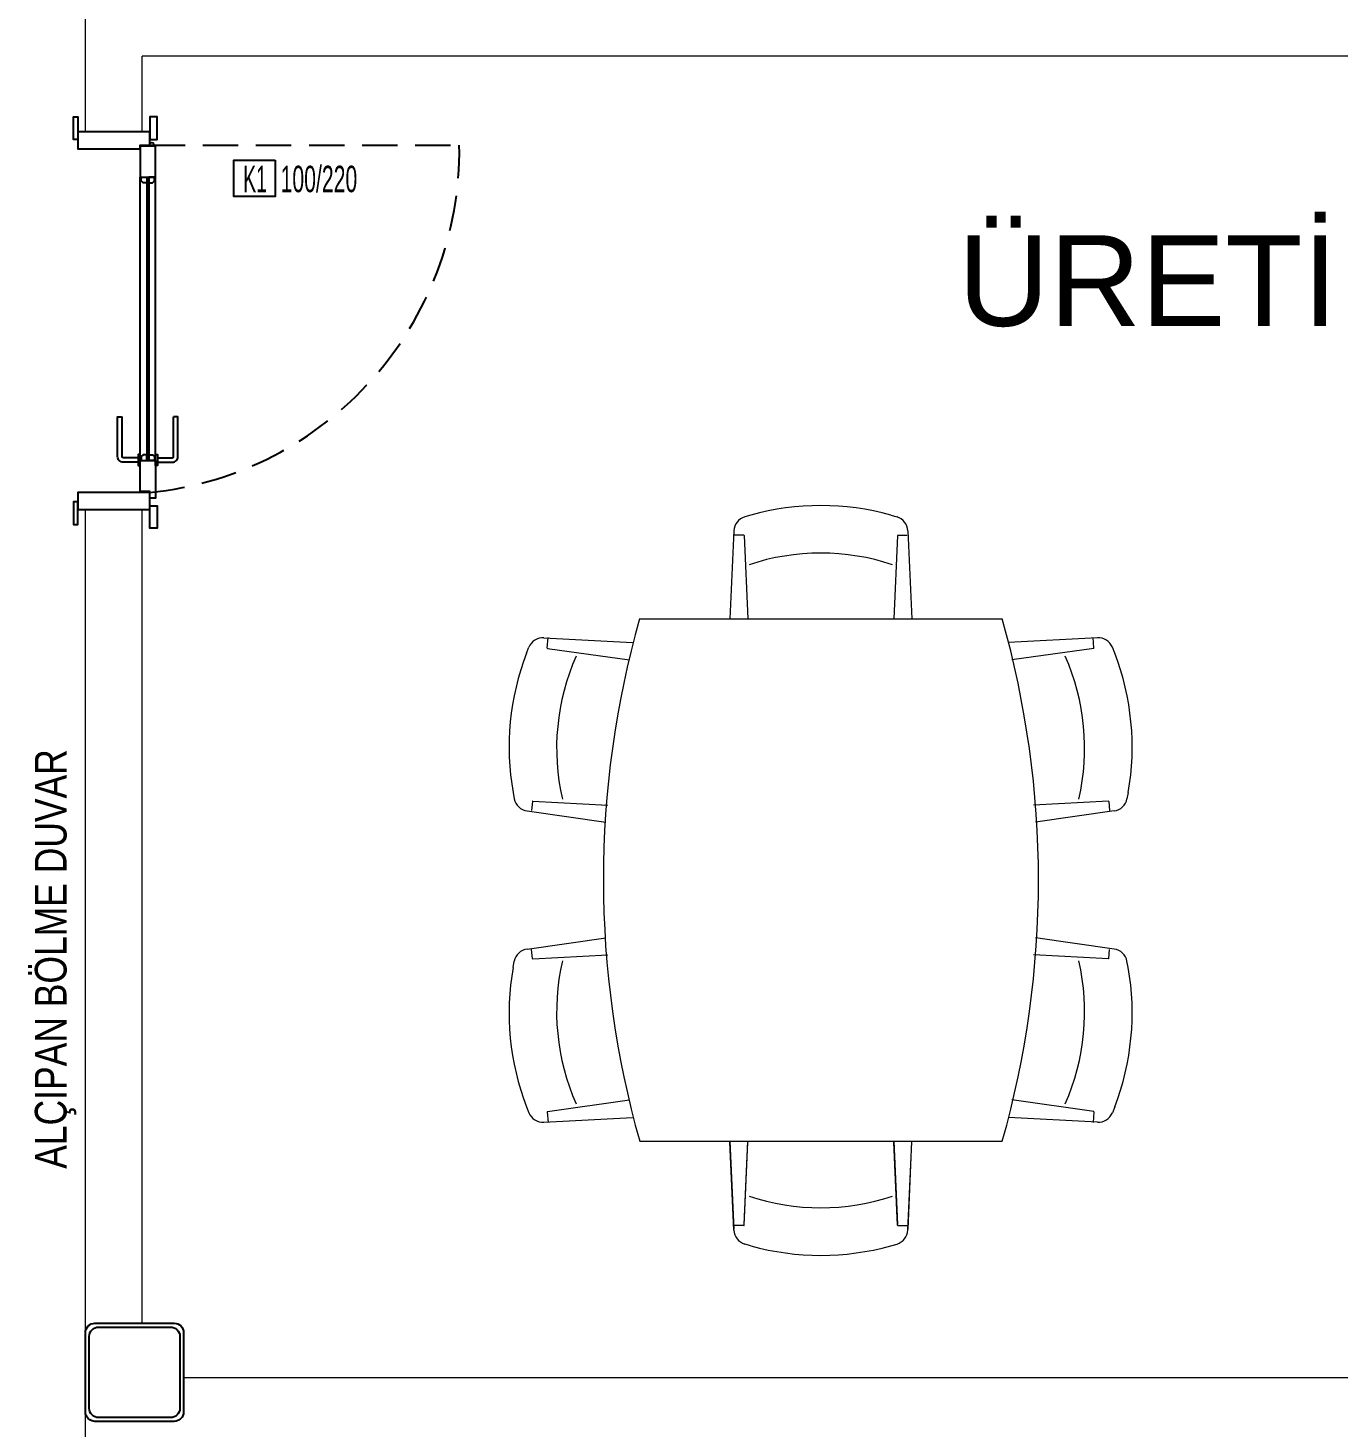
# Model space of a CAD drawing. Header units: centimetres. Extents: x 681015 to 688218, y 3995806 to 4004619.
# Drawn here: x 684185.8 to 684532.9, y 4000036.5 to 4000407.2 of the extents above; entities that cross this region are included whole.
import ezdxf
from ezdxf.enums import TextEntityAlignment as Align

# ---------------------------------------------------------------- set-up
doc = ezdxf.new("R2010")
doc.units = ezdxf.units.CM
doc.header["$LTSCALE"] = 100
doc.header["$MEASUREMENT"] = 0
doc.linetypes.add('HIDDEN2', pattern=[0.1875, 0.125, -0.0625])
doc.layers.add('0 rölöve', color=7, linetype='Continuous', true_color=0xf1380e)
for name, color, linetype in [('BA', 6, 'Continuous'), ('DUV', 4, 'Continuous'), ('kapi', 2, 'Continuous'), ('NOTASYON', 7, 'Continuous'), ('YAZI', 7, 'Continuous')]:
    doc.layers.add(name, color=color, linetype=linetype)
doc.layers.add('DOGALGAZ', color=130, linetype='Continuous', lineweight=0)
doc.layers.add('tefriş', color=8, linetype='Continuous', lineweight=18)
doc.styles.add('BAS', font='arial.ttf', dxfattribs={"height": 100})
doc.styles.add('SIMPLEX', font='turkce.shx', dxfattribs={"width": 0.65, "height": 10})
doc.styles.get("Standard").update_dxf_attribs({"font": 'arial.ttf'})

# ---------------------------------------------------------------- blocks, each defined once
blk = doc.blocks.new('NOT-1')
at = {"layer": 'NOTASYON'}
blk.add_lwpolyline([(15.71, 13.8), (15.71, 0), (0, 0), (0, 13.8)], close=True, dxfattribs=at)
at = {"layer": 'NOTASYON', "style": 'SIMPLEX', "width": 0.55}
for tag, p in [('ISIM', (1.77, -1.37)), ('BOYUT', (17.74, -1.37))]:
    blk.add_attdef(tag, text='', height=10, dxfattribs=at).set_placement(p, align=Align.BOTTOM_LEFT)

msp = doc.modelspace()

# ---------------------------------------------------------------- linework, layer by layer
at = {"layer": 'BA'}
for points in [[(684203.54, 4000064.21), (684224.54, 4000064.21, -0.414214), (684227.04, 4000061.71), (684227.04, 4000040.71, -0.414214), (684224.54, 4000038.21), (684203.54, 4000038.21, -0.414214), (684201.04, 4000040.71), (684201.04, 4000061.71, -0.414214)], [(684204.54, 4000063.2), (684223.54, 4000063.2, -0.414214), (684226.04, 4000060.7), (684226.04, 4000041.71, -0.414214), (684223.54, 4000039.21), (684204.54, 4000039.21, -0.414214), (684202.04, 4000041.71), (684202.04, 4000060.7, -0.414214)]]:
    msp.add_lwpolyline(points, format="xyb", close=True, dxfattribs=at)
at = {"layer": 'DOGALGAZ'}
for p, q in [((684201.04, 4000379.71), (684201.04, 4001217.71)), ((684216.04, 4000379.71), (684216.04, 4000399.71)), ((684929.04, 4000399.71), (684216.04, 4000399.71)), ((684201.04, 4000014.71), (684201.04, 4000279.71)), ((684216.04, 4000064.21), (684216.04, 4000279.71)), ((684929.04, 4000049.71), (684227.04, 4000049.71))]:
    msp.add_line(p, q, dxfattribs=at)
at = {"layer": 'DUV', "lineweight": -2}
for p, q in [((684216.04, 4000379.71), (684201.04, 4000379.71)), ((684201.04, 4000279.71), (684216.04, 4000279.71))]:
    msp.add_line(p, q, dxfattribs=at)
at = {"layer": 'kapi'}
for points in [[(684199.04, 4000377.71), (684197.84, 4000377.71), (684197.84, 4000383.71), (684199.04, 4000383.71)], [(684218.04, 4000377.71), (684220.04, 4000377.71), (684220.04, 4000383.71), (684218.04, 4000383.71)], [(684218.04, 4000376.2), (684218.04, 4000379.71), (684199.04, 4000379.71), (684199.04, 4000375.21), (684215.54, 4000375.21), (684215.54, 4000376.2)], [(684215.54, 4000367.7), (684219.54, 4000367.7), (684219.54, 4000375.95), (684215.54, 4000375.95)], [(684215.79, 4000367.7), (684217.29, 4000367.7), (684217.29, 4000366.2), (684216.29, 4000366.2), (684215.79, 4000366.7)], [(684219.29, 4000367.7), (684217.79, 4000367.7), (684217.79, 4000366.2), (684218.79, 4000366.2), (684219.29, 4000366.7)], [(684215.54, 4000294.23), (684214.96, 4000294.23), (684214.96, 4000291.38), (684215.54, 4000291.38)], [(684215.79, 4000292.71), (684217.29, 4000292.71), (684217.29, 4000294.21), (684216.29, 4000294.21), (684215.79, 4000293.71)], [(684219.29, 4000292.71), (684217.79, 4000292.71), (684217.79, 4000294.21), (684218.79, 4000294.21), (684219.29, 4000293.71)], [(684219.54, 4000294.23), (684220.11, 4000294.23), (684220.11, 4000291.38), (684219.54, 4000291.38)], [(684215.54, 4000284.46), (684215.54, 4000292.71), (684219.54, 4000292.71), (684219.54, 4000282.71), (684218.04, 4000282.71), (684218.04, 4000284.46), (684215.54, 4000284.46)], [(684199.04, 4000279.71), (684218.04, 4000279.71), (684218.04, 4000284.21), (684199.04, 4000284.21)], [(684199.04, 4000281.71), (684197.84, 4000281.71), (684197.84, 4000275.71), (684199.04, 4000275.71)], [(684218.04, 4000280.71), (684220.04, 4000280.71), (684220.04, 4000274.71), (684218.04, 4000274.71)]]:
    msp.add_lwpolyline(points, close=True, dxfattribs=at)
at = {"layer": 'kapi', "linetype": 'HIDDEN2', "ltscale": 0.75}
msp.add_lwpolyline([(684218.04, 4000376.2), (684300.03, 4000376.2, -0.389764), (684218.04, 4000284.21)], format="xyb", dxfattribs=at)
at = {"layer": 'kapi'}
for points in [[(684215.54, 4000292.71), (684215.54, 4000367.7)], [(684217.29, 4000367.7), (684217.29, 4000292.71)], [(684217.79, 4000367.7), (684217.79, 4000292.71)], [(684219.54, 4000292.71), (684219.54, 4000367.7)]]:
    msp.add_lwpolyline(points, dxfattribs=at)
for points in [[(684214.96, 4000292.21), (684211.04, 4000292.21, -0.414214), (684209.54, 4000293.71), (684209.54, 4000304.21), (684210.74, 4000304.21)], [(684214.96, 4000293.41), (684211.04, 4000293.41, -0.414214), (684210.74, 4000293.71), (684210.74, 4000304.21)], [(684220.11, 4000293.41), (684224.04, 4000293.41, 0.414214), (684224.34, 4000293.71), (684224.34, 4000304.21)], [(684220.11, 4000292.21), (684224.04, 4000292.21, 0.414214), (684225.54, 4000293.71), (684225.54, 4000304.21), (684224.34, 4000304.21)]]:
    msp.add_lwpolyline(points, format="xyb", dxfattribs=at)
msp.add_circle((684218.58, 4000376.44), 0.484, dxfattribs=at)
at = {"layer": 'tefriş', "color": 252}
for p, q in [((684377.23, 4000278.21), (684375.59, 4000277.73)), ((684414.28, 4000278.21), (684415.92, 4000277.73)), ((684372.73, 4000274.07), (684371.69, 4000250.74)), ((684375.34, 4000272.87), (684372.57, 4000272.87)), ((684375.44, 4000272.78), (684376.41, 4000250.74)), ((684416.07, 4000272.78), (684415.09, 4000250.74)), ((684416.17, 4000272.87), (684418.57, 4000272.87)), ((684418.78, 4000274.07), (684419.82, 4000250.74)), ((684347.75, 4000250.74), (684443.75, 4000250.74)), ((684322.38, 4000245.73), (684345.92, 4000244.5)), ((684323.32, 4000243.01), (684323.59, 4000245.77)), ((684469.01, 4000245.73), (684445.47, 4000244.5)), ((684468.07, 4000243.01), (684467.81, 4000245.77)), ((684317.82, 4000241.64), (684318.46, 4000243.22)), ((684323.41, 4000242.9), (684345.07, 4000239.84)), ((684467.99, 4000242.9), (684446.32, 4000239.84)), ((684473.57, 4000241.64), (684472.93, 4000243.22)), ((684314.27, 4000204.76), (684314.59, 4000203.08)), ((684477.13, 4000204.76), (684476.8, 4000203.08)), ((684319.4, 4000202.36), (684319.17, 4000199.98)), ((684319.5, 4000202.45), (684339.34, 4000201.42)), ((684471.89, 4000202.45), (684452.06, 4000201.42)), ((684471.99, 4000202.36), (684472.22, 4000199.98)), ((684317.96, 4000199.88), (684338.81, 4000196.93)), ((684473.44, 4000199.88), (684452.58, 4000196.93)), ((684317.96, 4000163.28), (684338.81, 4000166.23)), ((684473.44, 4000163.28), (684452.58, 4000166.23)), ((684314.27, 4000158.4), (684314.59, 4000160.08)), ((684319.4, 4000160.79), (684319.17, 4000163.18)), ((684319.5, 4000160.7), (684339.34, 4000161.73)), ((684471.89, 4000160.7), (684452.06, 4000161.73)), ((684471.99, 4000160.79), (684472.22, 4000163.18)), ((684477.13, 4000158.4), (684476.8, 4000160.08)), ((684323.41, 4000120.26), (684345.07, 4000123.32)), ((684467.99, 4000120.26), (684446.32, 4000123.32)), ((684317.82, 4000121.51), (684318.46, 4000119.93)), ((684323.32, 4000120.15), (684323.59, 4000117.39)), ((684468.07, 4000120.15), (684467.81, 4000117.39)), ((684473.57, 4000121.51), (684472.93, 4000119.93)), ((684322.38, 4000117.43), (684345.92, 4000118.66)), ((684469.01, 4000117.43), (684445.47, 4000118.66)), ((684347.8, 4000112.42), (684443.8, 4000112.42)), ((684372.73, 4000088.84), (684371.69, 4000112.17)), ((684372.77, 4000089.09), (684371.73, 4000112.42)), ((684375.44, 4000090.14), (684376.41, 4000112.17)), ((684375.48, 4000090.38), (684376.46, 4000112.42)), ((684416.07, 4000090.14), (684415.09, 4000112.17)), ((684416.11, 4000090.38), (684415.14, 4000112.42)), ((684418.78, 4000088.84), (684419.82, 4000112.17)), ((684418.83, 4000089.09), (684419.86, 4000112.42)), ((684375.34, 4000090.04), (684372.57, 4000090.04)), ((684416.17, 4000090.04), (684418.57, 4000090.04)), ((684377.23, 4000084.7), (684375.59, 4000085.18)), ((684414.28, 4000084.7), (684415.92, 4000085.18))]:
    msp.add_line(p, q, dxfattribs=at)
for centre, radius, start, end in [((684395.75, 4000211.51), 69.23, 74.4748, 105.5252), ((684376.72, 4000273.9), 4, 106.4199, 177.4596), ((684414.79, 4000273.9), 4, 2.5404, 73.5801), ((684375.34, 4000272.77), 0.1, 2.5404, 90), ((684416.17, 4000272.77), 0.1, 90, 177.4596), ((684395.74, 4000207.98), 60.17, 71.5812, 108.4188), ((684592.08, 4000181.66), 253.91, 164.2117, 195.823), ((684592.08, 4000181.66), 253.91, 164.2117, 195.823), ((684199.47, 4000181.51), 253.91, 344.2117, 15.823), ((684322.17, 4000241.73), 4, 87.0288, 158.0685), ((684469.22, 4000241.73), 4, 21.9315, 92.9712), ((684382.44, 4000216.79), 69.23, 158.9632, 190.0136), ((684323.42, 4000243), 0.1, 174.4884, 261.948), ((684467.97, 4000243), 0.1, 278.052, 5.5116), ((684408.96, 4000216.79), 69.23, 349.9864, 21.0368), ((684385.96, 4000216.46), 60.17, 156.0697, 192.9072), ((684405.43, 4000216.46), 60.17, 347.0928, 23.9303), ((684318.52, 4000203.84), 4, 190.9083, 261.948), ((684319.5, 4000202.35), 0.1, 87.0288, 174.4884), ((684471.89, 4000202.35), 0.1, 5.5116, 92.9712), ((684472.88, 4000203.84), 4, 278.052, 349.0917), ((684318.52, 4000159.32), 4, 98.052, 169.0917), ((684319.5, 4000160.8), 0.1, 185.5116, 272.9712), ((684385.96, 4000146.69), 60.17, 167.0928, 203.9303), ((684405.43, 4000146.69), 60.17, 336.0697, 12.9072), ((684471.89, 4000160.8), 0.1, 267.0288, 354.4884), ((684472.88, 4000159.32), 4, 10.9083, 81.948), ((684382.44, 4000146.36), 69.23, 169.9864, 201.0368), ((684408.96, 4000146.36), 69.23, 338.9632, 10.0136), ((684322.17, 4000121.43), 4, 201.9315, 272.9712), ((684323.42, 4000120.16), 0.1, 98.052, 185.5116), ((684467.97, 4000120.16), 0.1, 354.4884, 81.948), ((684469.22, 4000121.43), 4, 267.0288, 338.0685), ((684395.74, 4000154.94), 60.17, 251.5812, 288.4188), ((684375.34, 4000090.14), 0.1, 270, 357.4596), ((684416.17, 4000090.14), 0.1, 182.5404, 270), ((684376.72, 4000089.02), 4, 182.5404, 253.5801), ((684414.79, 4000089.02), 4, 286.4199, 357.4596), ((684395.75, 4000151.4), 69.23, 254.4748, 285.5252)]:
    msp.add_arc(centre, radius, start, end, dxfattribs=at)

# ---------------------------------------------------------------- block references
at = {"layer": 'NOTASYON'}
ref = msp.add_blockref('NOT-1', (684240.28, 4000362.59), dxfattribs=dict(at, xscale=0.7000000001862645, yscale=0.7000000001862645, zscale=0.7000000001862645))
ref.add_attrib('BOYUT', '100/220', dxfattribs={"height": 7, "style": 'SIMPLEX', "width": 0.6}).set_placement((684252.7, 4000361.63), align=Align.BOTTOM_LEFT)
ref.add_attrib('ISIM', 'K1', dxfattribs={"height": 7, "style": 'SIMPLEX', "width": 0.55}).set_placement((684242.8, 4000361.63), align=Align.BOTTOM_LEFT)

# ---------------------------------------------------------------- texts
at = {"layer": '0 rölöve', "color": 252}
msp.add_text('ÜRETİM MÜDÜRÜ', height=24, dxfattribs=at).set_placement((684432.06, 4000328.31))
at = {"layer": 'YAZI', "style": 'BAS', "width": 0.8}
msp.add_text('ALÇIPAN BÖLME DUVAR ', height=8.4, rotation=90, dxfattribs=at).set_placement((684196.04, 4000105.11))

doc.saveas('drawing.dxf')
